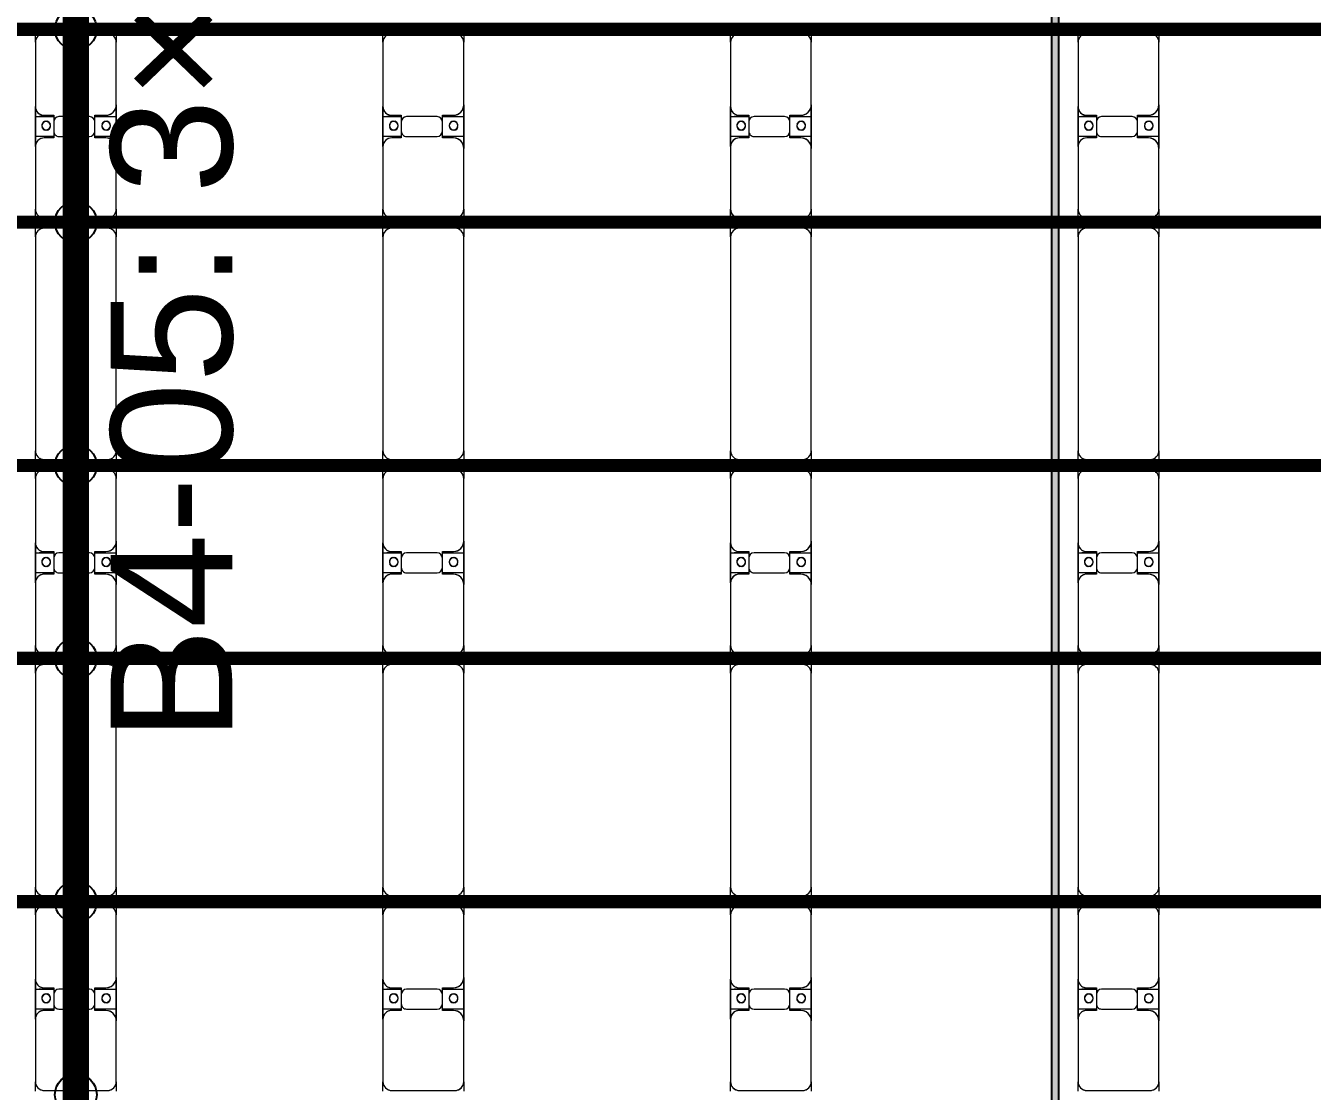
# Model space of a CAD drawing. Header units: millimetres. Extents: x -291190 to 146725, y 19759 to 185158.
# Drawn here: x -277468 to -270064, y 95863 to 101993 of the extents above; entities that cross this region are included whole.
import ezdxf

# ---------------------------------------------------------------- set-up
doc = ezdxf.new("R2010")
doc.units = ezdxf.units.MM
doc.layers.add('A-GENM', color=13, linetype='Continuous', lineweight=9)
doc.layers.add('S-BEAM', color=12, linetype='Continuous', lineweight=9)
doc.layers.add('GC-GHI CHU', color=2, linetype='Continuous')
doc.layers.add('GC-HOP 40x60 GIA CUONG', color=1, linetype='Continuous')
doc.styles.add('GC_VN', font='arial.ttf')

# ---------------------------------------------------------------- blocks, each defined once
blk = doc.blocks.new('Dầm C52 - Dầm C52-V25-KHUNG KẾT CẤU BÈ PIN 4')
at = {"layer": 'S-BEAM', "lineweight": 140}
blk.add_hatch(color=1, dxfattribs=at).paths.add_polyline_path([(-173700.3, 20), (-174539.9, 20), (-174539.9, -20), (174539.9, -20), (174539.9, 20), (-172791.8, 20)])
at = {"layer": 'S-BEAM', "color": 1, "lineweight": 140}
for p, q in [((-174539.9, 20), (174539.9, 20)), ((174539.9, -20), (-174539.9, -20))]:
    blk.add_line(p, q, dxfattribs=at)
blk = doc.blocks.new('Dầm C52 - Dầm C52-73882-KHUNG KẾT CẤU BÈ PIN 4')
at = {"layer": 'S-BEAM', "lineweight": 140}
blk.add_hatch(color=1, dxfattribs=at).paths.add_polyline_path([(-173700.3, 20), (-174539.9, 20), (-174539.9, -20), (174500.8, -20), (174500.8, 20), (-172791.8, 20)])
at = {"layer": 'S-BEAM', "color": 1, "lineweight": 140}
for p, q in [((-174539.9, 20), (174500.8, 20)), ((174500.8, -20), (-174539.9, -20))]:
    blk.add_line(p, q, dxfattribs=at)
blk = doc.blocks.new('Dai phao do pin - DẢI PHAO ĐỠ PIN-V47-KHUNG KẾT CẤU BÈ PIN 4')
at = {"layer": 'A-GENM', "color": 7}
for p, q in [((33344.9, 241.6), (33399.7, 241.6)), ((33344.9, 241.6), (33399.7, 241.6)), ((33759.7, 241.6), (33399.7, 241.6)), ((33759.7, 241.6), (33942.2, 241.6)), ((33942.2, 241.6), (33759.7, 241.6)), ((33827.8, 241.6), (34010.3, 241.6)), ((33827.8, 116.2), (33827.8, 241.6)), ((34010.3, 241.6), (33827.8, 241.6)), ((33942.2, 241.6), (33942.2, 116.2)), ((34360.3, 241.6), (34010.3, 241.6)), ((34360.3, 241.6), (34414.9, 241.6)), ((34360.3, 241.6), (34414.9, 241.6)), ((34454.9, 241.6), (34519.7, 241.6)), ((34454.9, 241.6), (34519.7, 241.6)), ((35750.3, 241.6), (34519.7, 241.6)), ((35750.3, 241.6), (35814.9, 241.6)), ((35750.3, 241.6), (35814.9, 241.6)), ((35854.9, 241.6), (35909.7, 241.6)), ((35854.9, 241.6), (35909.7, 241.6)), ((36269.7, 241.6), (35909.7, 241.6)), ((36269.7, 241.6), (36452.2, 241.6)), ((36452.2, 241.6), (36269.7, 241.6)), ((36337.8, 241.6), (36520.3, 241.6)), ((36337.8, 116.2), (36337.8, 241.6)), ((36520.3, 241.6), (36337.8, 241.6)), ((36452.2, 241.6), (36452.2, 116.2)), ((36870.3, 241.6), (36520.3, 241.6)), ((36870.3, 241.6), (36924.9, 241.6)), ((36870.3, 241.6), (36924.9, 241.6)), ((36964.9, 241.6), (37029.7, 241.6)), ((36964.9, 241.6), (37029.7, 241.6)), ((38260.3, 241.6), (37029.7, 241.6)), ((38260.3, 241.6), (38324.9, 241.6)), ((38260.3, 241.6), (38324.9, 241.6)), ((38364.9, 241.6), (38419.7, 241.6)), ((38364.9, 241.6), (38419.7, 241.6)), ((38779.7, 241.6), (38419.7, 241.6)), ((38779.7, 241.6), (38962.2, 241.6)), ((38962.2, 241.6), (38779.7, 241.6)), ((38847.8, 241.6), (39030.3, 241.6)), ((38847.8, 116.2), (38847.8, 241.6)), ((39030.3, 241.6), (38847.8, 241.6)), ((38962.2, 241.6), (38962.2, 116.2)), ((39380.3, 241.6), (39030.3, 241.6)), ((39380.3, 241.6), (39434.9, 241.6)), ((39380.3, 241.6), (39434.9, 241.6)), ((33349.7, 191.6), (33349.7, -173.4)), ((33819.7, 118.2), (33819.7, 181.6)), ((33950.3, 181.6), (33950.3, 118.2)), ((34410.3, -173.4), (34410.3, 191.6)), ((34469.7, 191.6), (34469.7, -173.4)), ((35800.3, -173.4), (35800.3, 191.6)), ((35859.7, 191.6), (35859.7, -173.4)), ((36329.7, 118.2), (36329.7, 181.6)), ((36460.3, 181.6), (36460.3, 118.2)), ((36920.3, -173.4), (36920.3, 191.6)), ((36979.7, 191.6), (36979.7, -173.4)), ((38310.3, -173.4), (38310.3, 191.6)), ((38369.7, 191.6), (38369.7, -173.4)), ((38839.7, 118.2), (38839.7, 181.6)), ((38970.3, 181.6), (38970.3, 118.2)), ((39430.3, -173.4), (39430.3, 191.6)), ((33912.2, 118.2), (33819.7, 118.2)), ((33827.8, 88.2), (33827.8, -88.2)), ((33950.3, 118.2), (33857.8, 118.2)), ((33942.2, -88.2), (33942.2, 88.2)), ((36422.2, 118.2), (36329.7, 118.2)), ((36337.8, 88.2), (36337.8, -88.2)), ((36460.3, 118.2), (36367.8, 118.2)), ((36452.2, -88.2), (36452.2, 88.2)), ((38932.2, 118.2), (38839.7, 118.2)), ((38847.8, 88.2), (38847.8, -88.2)), ((38970.3, 118.2), (38877.8, 118.2)), ((38962.2, -88.2), (38962.2, 88.2)), ((33819.7, -173.4), (33819.7, -118.2)), ((33819.7, -118.2), (33912.2, -118.2)), ((33827.8, -223.4), (33827.8, -116.2)), ((33857.8, -118.2), (33950.3, -118.2)), ((33942.2, -116.2), (33942.2, -223.4)), ((33950.3, -118.2), (33950.3, -173.4)), ((36329.7, -173.4), (36329.7, -118.2)), ((36329.7, -118.2), (36422.2, -118.2)), ((36337.8, -223.4), (36337.8, -116.2)), ((36367.8, -118.2), (36460.3, -118.2)), ((36452.2, -116.2), (36452.2, -223.4)), ((36460.3, -118.2), (36460.3, -173.4)), ((38839.7, -173.4), (38839.7, -118.2)), ((38839.7, -118.2), (38932.2, -118.2)), ((38847.8, -223.4), (38847.8, -116.2)), ((38877.8, -118.2), (38970.3, -118.2)), ((38962.2, -116.2), (38962.2, -223.4)), ((38970.3, -118.2), (38970.3, -173.4)), ((33827.8, -169.2), (33827.8, -202)), ((36337.8, -169.2), (36337.8, -202)), ((38847.8, -169.2), (38847.8, -202)), ((33399.7, -223.4), (33344.9, -223.4)), ((33399.7, -223.4), (33344.9, -223.4)), ((33399.7, -223.4), (33769.7, -223.4)), ((33942.2, -223.4), (33769.7, -223.4)), ((33769.7, -223.4), (33942.2, -223.4)), ((34000.3, -223.4), (33827.8, -223.4)), ((33827.8, -223.4), (34000.3, -223.4)), ((34000.3, -223.4), (34360.3, -223.4)), ((34414.9, -223.4), (34360.3, -223.4)), ((34414.9, -223.4), (34360.3, -223.4)), ((34519.7, -223.4), (34454.9, -223.4)), ((34519.7, -223.4), (34454.9, -223.4)), ((34519.7, -223.4), (35750.3, -223.4)), ((35814.9, -223.4), (35750.3, -223.4)), ((35814.9, -223.4), (35750.3, -223.4)), ((35909.7, -223.4), (35854.9, -223.4)), ((35909.7, -223.4), (35854.9, -223.4)), ((35909.7, -223.4), (36279.7, -223.4)), ((36452.2, -223.4), (36279.7, -223.4)), ((36279.7, -223.4), (36452.2, -223.4)), ((36510.3, -223.4), (36337.8, -223.4)), ((36337.8, -223.4), (36510.3, -223.4)), ((36510.3, -223.4), (36870.3, -223.4)), ((36924.9, -223.4), (36870.3, -223.4)), ((36924.9, -223.4), (36870.3, -223.4)), ((37029.7, -223.4), (36964.9, -223.4)), ((37029.7, -223.4), (36964.9, -223.4)), ((37029.7, -223.4), (38260.3, -223.4)), ((38324.9, -223.4), (38260.3, -223.4)), ((38324.9, -223.4), (38260.3, -223.4)), ((38419.7, -223.4), (38364.9, -223.4)), ((38419.7, -223.4), (38364.9, -223.4)), ((38419.7, -223.4), (38789.7, -223.4)), ((38962.2, -223.4), (38789.7, -223.4)), ((38789.7, -223.4), (38962.2, -223.4)), ((39020.3, -223.4), (38847.8, -223.4)), ((38847.8, -223.4), (39020.3, -223.4)), ((39020.3, -223.4), (39380.3, -223.4)), ((39434.9, -223.4), (39380.3, -223.4)), ((39434.9, -223.4), (39380.3, -223.4))]:
    blk.add_line(p, q, dxfattribs=at)
for centre, radius, start, end in [((33399.7, 191.6), 50, 90, 180), ((33399.7, 191.6), 50, 105, 180), ((33759.7, 181.6), 60, 360, 90), ((33759.7, 181.6), 60, 45, 60), ((33759.7, 181.6), 60, 360, 60), ((33759.7, 181.6), 60, 45, 60), ((34010.3, 181.6), 60, 90, 180), ((34010.3, 181.6), 60, 120, 180), ((34360.3, 191.6), 50, 360, 90), ((34360.3, 191.6), 50, 360, 75), ((34519.7, 191.6), 50, 90, 180), ((34519.7, 191.6), 50, 105, 120), ((35750.3, 191.6), 50, 360, 90), ((35750.3, 191.6), 50, 60, 90), ((35909.7, 191.6), 50, 90, 180), ((35909.7, 191.6), 50, 105, 180), ((36269.7, 181.6), 60, 360, 90), ((36269.7, 181.6), 60, 45, 60), ((36269.7, 181.6), 60, 360, 60), ((36269.7, 181.6), 60, 45, 60), ((36520.3, 181.6), 60, 90, 180), ((36520.3, 181.6), 60, 120, 180), ((36870.3, 191.6), 50, 360, 90), ((36870.3, 191.6), 50, 360, 75), ((37029.7, 191.6), 50, 90, 180), ((37029.7, 191.6), 50, 105, 120), ((38260.3, 191.6), 50, 360, 90), ((38260.3, 191.6), 50, 60, 90), ((38419.7, 191.6), 50, 90, 180), ((38419.7, 191.6), 50, 105, 180), ((38779.7, 181.6), 60, 360, 90), ((38779.7, 181.6), 60, 45, 60), ((38779.7, 181.6), 60, 360, 60), ((38779.7, 181.6), 60, 45, 60), ((39030.3, 181.6), 60, 90, 180), ((39030.3, 181.6), 60, 120, 180), ((39380.3, 191.6), 50, 360, 90), ((39380.3, 191.6), 50, 360, 75), ((33878.6, 183.2), 25, 0, 180), ((33878.6, 183.2), 25, 180, 0), ((33878.6, 183.2), 25, 360, 165), ((33881.4, 183.2), 25, 0, 180), ((33881.4, 183.2), 25, 90, 180), ((33881.4, 183.2), 25, 180, 0), ((33881.4, 183.2), 25, 180, 270), ((33878.6, 183.2), 25, 210, 255), ((33878.6, 183.2), 25, 270, 360), ((33881.4, 183.2), 25, 15, 75), ((33881.4, 183.2), 25, 285, 330), ((34519.7, 191.6), 50, 150, 180), ((35750.3, 191.6), 50, 15, 30), ((36388.6, 183.2), 25, 0, 180), ((36388.6, 183.2), 25, 180, 0), ((36388.6, 183.2), 25, 360, 165), ((36391.4, 183.2), 25, 0, 180), ((36391.4, 183.2), 25, 90, 180), ((36391.4, 183.2), 25, 180, 0), ((36391.4, 183.2), 25, 180, 270), ((36388.6, 183.2), 25, 210, 255), ((36388.6, 183.2), 25, 270, 360), ((36391.4, 183.2), 25, 15, 75), ((36391.4, 183.2), 25, 285, 330), ((37029.7, 191.6), 50, 150, 180), ((38260.3, 191.6), 50, 15, 30), ((38898.6, 183.2), 25, 0, 180), ((38898.6, 183.2), 25, 180, 0), ((38898.6, 183.2), 25, 360, 165), ((38901.4, 183.2), 25, 0, 180), ((38901.4, 183.2), 25, 90, 180), ((38901.4, 183.2), 25, 180, 0), ((38901.4, 183.2), 25, 180, 270), ((38898.6, 183.2), 25, 210, 255), ((38898.6, 183.2), 25, 270, 360), ((38901.4, 183.2), 25, 15, 75), ((38901.4, 183.2), 25, 285, 330), ((33857.8, 88.2), 30, 90, 180), ((33912.2, 88.2), 30, 360, 90), ((36367.8, 88.2), 30, 90, 180), ((36422.2, 88.2), 30, 360, 90), ((38877.8, 88.2), 30, 90, 180), ((38932.2, 88.2), 30, 360, 90), ((33857.8, -88.2), 30, 180, 270), ((33878.6, -161.8), 25, 0, 180), ((33878.6, -161.8), 25, 105, 165), ((33881.4, -161.8), 25, 0, 180), ((33881.4, -161.8), 25, 105, 180), ((33878.6, -161.8), 25, 360, 75), ((33881.4, -161.8), 25, 15, 75), ((33912.2, -88.2), 30, 270, 360), ((36367.8, -88.2), 30, 180, 270), ((36388.6, -161.8), 25, 0, 180), ((36388.6, -161.8), 25, 105, 165), ((36391.4, -161.8), 25, 0, 180), ((36391.4, -161.8), 25, 105, 180), ((36388.6, -161.8), 25, 360, 75), ((36391.4, -161.8), 25, 15, 75), ((36422.2, -88.2), 30, 270, 360), ((38877.8, -88.2), 30, 180, 270), ((38898.6, -161.8), 25, 0, 180), ((38898.6, -161.8), 25, 105, 165), ((38901.4, -161.8), 25, 0, 180), ((38901.4, -161.8), 25, 105, 180), ((38898.6, -161.8), 25, 360, 75), ((38901.4, -161.8), 25, 15, 75), ((38932.2, -88.2), 30, 270, 360), ((33399.7, -173.4), 50, 180, 270), ((33399.7, -173.4), 50, 180, 255), ((33769.7, -173.4), 50, 270, 360), ((33769.7, -173.4), 50, 285, 360), ((33769.7, -173.4), 50, 315, 0), ((33769.7, -173.4), 50, 315, 0), ((33878.6, -161.8), 25, 180, 0), ((33878.6, -161.8), 25, 195, 360), ((33881.4, -161.8), 25, 180, 0), ((33881.4, -161.8), 25, 180, 270), ((33881.4, -161.8), 25, 285, 345), ((34000.3, -173.4), 50, 180, 270), ((34000.3, -173.4), 50, 180, 255), ((34000.3, -173.4), 50, 210, 225), ((34000.3, -173.4), 50, 210, 225), ((34360.3, -173.4), 50, 270, 360), ((34360.3, -173.4), 50, 285, 360), ((34519.7, -173.4), 50, 180, 270), ((34519.7, -173.4), 50, 180, 210), ((34519.7, -173.4), 50, 240, 270), ((35750.3, -173.4), 50, 270, 360), ((35750.3, -173.4), 50, 285, 300), ((35750.3, -173.4), 50, 330, 360), ((35909.7, -173.4), 50, 180, 270), ((35909.7, -173.4), 50, 180, 255), ((36279.7, -173.4), 50, 270, 360), ((36279.7, -173.4), 50, 285, 360), ((36279.7, -173.4), 50, 315, 0), ((36279.7, -173.4), 50, 315, 0), ((36388.6, -161.8), 25, 180, 0), ((36388.6, -161.8), 25, 195, 360), ((36391.4, -161.8), 25, 180, 0), ((36391.4, -161.8), 25, 180, 270), ((36391.4, -161.8), 25, 285, 345), ((36510.3, -173.4), 50, 180, 270), ((36510.3, -173.4), 50, 180, 255), ((36510.3, -173.4), 50, 210, 225), ((36510.3, -173.4), 50, 210, 225), ((36870.3, -173.4), 50, 270, 360), ((36870.3, -173.4), 50, 285, 360), ((37029.7, -173.4), 50, 180, 270), ((37029.7, -173.4), 50, 180, 210), ((37029.7, -173.4), 50, 240, 270), ((38260.3, -173.4), 50, 270, 360), ((38260.3, -173.4), 50, 285, 300), ((38260.3, -173.4), 50, 330, 360), ((38419.7, -173.4), 50, 180, 270), ((38419.7, -173.4), 50, 180, 255), ((38789.7, -173.4), 50, 270, 360), ((38789.7, -173.4), 50, 285, 360), ((38789.7, -173.4), 50, 315, 0), ((38789.7, -173.4), 50, 315, 0), ((38898.6, -161.8), 25, 180, 0), ((38898.6, -161.8), 25, 195, 360), ((38901.4, -161.8), 25, 180, 0), ((38901.4, -161.8), 25, 180, 270), ((38901.4, -161.8), 25, 285, 345), ((39020.3, -173.4), 50, 180, 270), ((39020.3, -173.4), 50, 180, 255), ((39020.3, -173.4), 50, 210, 225), ((39020.3, -173.4), 50, 210, 225), ((39380.3, -173.4), 50, 270, 360), ((39380.3, -173.4), 50, 285, 360)]:
    blk.add_arc(centre, radius, start, end, dxfattribs=at)
blk = doc.blocks.new('Dai phao do pin - DẢI PHAO ĐỠ PIN-V52-KHUNG KẾT CẤU BÈ PIN 4')
at = {"layer": 'A-GENM', "color": 7}
for p, q in [((33344.9, 241.6), (33399.7, 241.6)), ((33344.9, 241.6), (33399.7, 241.6)), ((33759.7, 241.6), (33399.7, 241.6)), ((33759.7, 241.6), (33942.2, 241.6)), ((33942.2, 241.6), (33759.7, 241.6)), ((33827.8, 241.6), (34010.3, 241.6)), ((33827.8, 116.2), (33827.8, 241.6)), ((34010.3, 241.6), (33827.8, 241.6)), ((33942.2, 241.6), (33942.2, 116.2)), ((34360.3, 241.6), (34010.3, 241.6)), ((34360.3, 241.6), (34414.9, 241.6)), ((34360.3, 241.6), (34414.9, 241.6)), ((34454.9, 241.6), (34519.7, 241.6)), ((34454.9, 241.6), (34519.7, 241.6)), ((35750.3, 241.6), (34519.7, 241.6)), ((35750.3, 241.6), (35814.9, 241.6)), ((35750.3, 241.6), (35814.9, 241.6)), ((35854.9, 241.6), (35909.7, 241.6)), ((35854.9, 241.6), (35909.7, 241.6)), ((36269.7, 241.6), (35909.7, 241.6)), ((36269.7, 241.6), (36452.2, 241.6)), ((36452.2, 241.6), (36269.7, 241.6)), ((36337.8, 241.6), (36520.3, 241.6)), ((36337.8, 116.2), (36337.8, 241.6)), ((36520.3, 241.6), (36337.8, 241.6)), ((36452.2, 241.6), (36452.2, 116.2)), ((36870.3, 241.6), (36520.3, 241.6)), ((36870.3, 241.6), (36924.9, 241.6)), ((36870.3, 241.6), (36924.9, 241.6)), ((36964.9, 241.6), (37029.7, 241.6)), ((36964.9, 241.6), (37029.7, 241.6)), ((38260.3, 241.6), (37029.7, 241.6)), ((38260.3, 241.6), (38324.9, 241.6)), ((38260.3, 241.6), (38324.9, 241.6)), ((38364.9, 241.6), (38419.7, 241.6)), ((38364.9, 241.6), (38419.7, 241.6)), ((38779.7, 241.6), (38419.7, 241.6)), ((38779.7, 241.6), (38962.2, 241.6)), ((38962.2, 241.6), (38779.7, 241.6)), ((38847.8, 241.6), (39030.3, 241.6)), ((38847.8, 116.2), (38847.8, 241.6)), ((39030.3, 241.6), (38847.8, 241.6)), ((38962.2, 241.6), (38962.2, 116.2)), ((39380.3, 241.6), (39030.3, 241.6)), ((39380.3, 241.6), (39434.9, 241.6)), ((39380.3, 241.6), (39434.9, 241.6)), ((33349.7, 191.6), (33349.7, -173.4)), ((33819.7, 118.2), (33819.7, 181.6)), ((33950.3, 181.6), (33950.3, 118.2)), ((34410.3, -173.4), (34410.3, 191.6)), ((34469.7, 191.6), (34469.7, -173.4)), ((35800.3, -173.4), (35800.3, 191.6)), ((35859.7, 191.6), (35859.7, -173.4)), ((36329.7, 118.2), (36329.7, 181.6)), ((36460.3, 181.6), (36460.3, 118.2)), ((36920.3, -173.4), (36920.3, 191.6)), ((36979.7, 191.6), (36979.7, -173.4)), ((38310.3, -173.4), (38310.3, 191.6)), ((38369.7, 191.6), (38369.7, -173.4)), ((38839.7, 118.2), (38839.7, 181.6)), ((38970.3, 181.6), (38970.3, 118.2)), ((39430.3, -173.4), (39430.3, 191.6)), ((33912.2, 118.2), (33819.7, 118.2)), ((33827.8, 88.2), (33827.8, -88.2)), ((33950.3, 118.2), (33857.8, 118.2)), ((33942.2, -88.2), (33942.2, 88.2)), ((36422.2, 118.2), (36329.7, 118.2)), ((36337.8, 88.2), (36337.8, -88.2)), ((36460.3, 118.2), (36367.8, 118.2)), ((36452.2, -88.2), (36452.2, 88.2)), ((38932.2, 118.2), (38839.7, 118.2)), ((38847.8, 88.2), (38847.8, -88.2)), ((38970.3, 118.2), (38877.8, 118.2)), ((38962.2, -88.2), (38962.2, 88.2)), ((33819.7, -173.4), (33819.7, -118.2)), ((33819.7, -118.2), (33912.2, -118.2)), ((33827.8, -223.4), (33827.8, -116.2)), ((33857.8, -118.2), (33950.3, -118.2)), ((33942.2, -116.2), (33942.2, -223.4)), ((33950.3, -118.2), (33950.3, -173.4)), ((36329.7, -173.4), (36329.7, -118.2)), ((36329.7, -118.2), (36422.2, -118.2)), ((36337.8, -223.4), (36337.8, -116.2)), ((36367.8, -118.2), (36460.3, -118.2)), ((36452.2, -116.2), (36452.2, -223.4)), ((36460.3, -118.2), (36460.3, -173.4)), ((38839.7, -173.4), (38839.7, -118.2)), ((38839.7, -118.2), (38932.2, -118.2)), ((38847.8, -223.4), (38847.8, -116.2)), ((38877.8, -118.2), (38970.3, -118.2)), ((38962.2, -116.2), (38962.2, -223.4)), ((38970.3, -118.2), (38970.3, -173.4)), ((33827.8, -169.2), (33827.8, -202)), ((36337.8, -169.2), (36337.8, -202)), ((38847.8, -169.2), (38847.8, -202)), ((33399.7, -223.4), (33344.9, -223.4)), ((33399.7, -223.4), (33344.9, -223.4)), ((33399.7, -223.4), (33769.7, -223.4)), ((33942.2, -223.4), (33769.7, -223.4)), ((33769.7, -223.4), (33942.2, -223.4)), ((34000.3, -223.4), (33827.8, -223.4)), ((33827.8, -223.4), (34000.3, -223.4)), ((34000.3, -223.4), (34360.3, -223.4)), ((34414.9, -223.4), (34360.3, -223.4)), ((34414.9, -223.4), (34360.3, -223.4)), ((34519.7, -223.4), (34454.9, -223.4)), ((34519.7, -223.4), (34454.9, -223.4)), ((34519.7, -223.4), (35750.3, -223.4)), ((35814.9, -223.4), (35750.3, -223.4)), ((35814.9, -223.4), (35750.3, -223.4)), ((35909.7, -223.4), (35854.9, -223.4)), ((35909.7, -223.4), (35854.9, -223.4)), ((35909.7, -223.4), (36279.7, -223.4)), ((36452.2, -223.4), (36279.7, -223.4)), ((36279.7, -223.4), (36452.2, -223.4)), ((36510.3, -223.4), (36337.8, -223.4)), ((36337.8, -223.4), (36510.3, -223.4)), ((36510.3, -223.4), (36870.3, -223.4)), ((36924.9, -223.4), (36870.3, -223.4)), ((36924.9, -223.4), (36870.3, -223.4)), ((37029.7, -223.4), (36964.9, -223.4)), ((37029.7, -223.4), (36964.9, -223.4)), ((37029.7, -223.4), (38260.3, -223.4)), ((38324.9, -223.4), (38260.3, -223.4)), ((38324.9, -223.4), (38260.3, -223.4)), ((38419.7, -223.4), (38364.9, -223.4)), ((38419.7, -223.4), (38364.9, -223.4)), ((38419.7, -223.4), (38789.7, -223.4)), ((38962.2, -223.4), (38789.7, -223.4)), ((38789.7, -223.4), (38962.2, -223.4)), ((39020.3, -223.4), (38847.8, -223.4)), ((38847.8, -223.4), (39020.3, -223.4)), ((39020.3, -223.4), (39380.3, -223.4)), ((39434.9, -223.4), (39380.3, -223.4)), ((39434.9, -223.4), (39380.3, -223.4))]:
    blk.add_line(p, q, dxfattribs=at)
for centre, radius, start, end in [((33399.7, 191.6), 50, 90, 180), ((33399.7, 191.6), 50, 105, 180), ((33759.7, 181.6), 60, 360, 90), ((33759.7, 181.6), 60, 45, 60), ((33759.7, 181.6), 60, 360, 60), ((33759.7, 181.6), 60, 45, 60), ((34010.3, 181.6), 60, 90, 180), ((34010.3, 181.6), 60, 120, 180), ((34360.3, 191.6), 50, 360, 90), ((34360.3, 191.6), 50, 360, 75), ((34519.7, 191.6), 50, 90, 180), ((34519.7, 191.6), 50, 105, 120), ((35750.3, 191.6), 50, 360, 90), ((35750.3, 191.6), 50, 60, 90), ((35909.7, 191.6), 50, 90, 180), ((35909.7, 191.6), 50, 105, 180), ((36269.7, 181.6), 60, 360, 90), ((36269.7, 181.6), 60, 45, 60), ((36269.7, 181.6), 60, 360, 60), ((36269.7, 181.6), 60, 45, 60), ((36520.3, 181.6), 60, 90, 180), ((36520.3, 181.6), 60, 120, 180), ((36870.3, 191.6), 50, 360, 90), ((36870.3, 191.6), 50, 360, 75), ((37029.7, 191.6), 50, 90, 180), ((37029.7, 191.6), 50, 105, 120), ((38260.3, 191.6), 50, 360, 90), ((38260.3, 191.6), 50, 60, 90), ((38419.7, 191.6), 50, 90, 180), ((38419.7, 191.6), 50, 105, 180), ((38779.7, 181.6), 60, 360, 90), ((38779.7, 181.6), 60, 45, 60), ((38779.7, 181.6), 60, 360, 60), ((38779.7, 181.6), 60, 45, 60), ((39030.3, 181.6), 60, 90, 180), ((39030.3, 181.6), 60, 120, 180), ((39380.3, 191.6), 50, 360, 90), ((39380.3, 191.6), 50, 360, 75), ((33878.6, 183.2), 25, 0, 180), ((33878.6, 183.2), 25, 180, 0), ((33878.6, 183.2), 25, 360, 165), ((33881.4, 183.2), 25, 0, 180), ((33881.4, 183.2), 25, 90, 180), ((33881.4, 183.2), 25, 180, 0), ((33881.4, 183.2), 25, 180, 270), ((33878.6, 183.2), 25, 210, 255), ((33878.6, 183.2), 25, 270, 360), ((33881.4, 183.2), 25, 15, 75), ((33881.4, 183.2), 25, 285, 330), ((34519.7, 191.6), 50, 150, 180), ((35750.3, 191.6), 50, 15, 30), ((36388.6, 183.2), 25, 0, 180), ((36388.6, 183.2), 25, 180, 0), ((36388.6, 183.2), 25, 360, 165), ((36391.4, 183.2), 25, 0, 180), ((36391.4, 183.2), 25, 90, 180), ((36391.4, 183.2), 25, 180, 0), ((36391.4, 183.2), 25, 180, 270), ((36388.6, 183.2), 25, 210, 255), ((36388.6, 183.2), 25, 270, 360), ((36391.4, 183.2), 25, 15, 75), ((36391.4, 183.2), 25, 285, 330), ((37029.7, 191.6), 50, 150, 180), ((38260.3, 191.6), 50, 15, 30), ((38898.6, 183.2), 25, 0, 180), ((38898.6, 183.2), 25, 180, 0), ((38898.6, 183.2), 25, 360, 165), ((38901.4, 183.2), 25, 0, 180), ((38901.4, 183.2), 25, 90, 180), ((38901.4, 183.2), 25, 180, 0), ((38901.4, 183.2), 25, 180, 270), ((38898.6, 183.2), 25, 210, 255), ((38898.6, 183.2), 25, 270, 360), ((38901.4, 183.2), 25, 15, 75), ((38901.4, 183.2), 25, 285, 330), ((33857.8, 88.2), 30, 90, 180), ((33912.2, 88.2), 30, 360, 90), ((36367.8, 88.2), 30, 90, 180), ((36422.2, 88.2), 30, 360, 90), ((38877.8, 88.2), 30, 90, 180), ((38932.2, 88.2), 30, 360, 90), ((33857.8, -88.2), 30, 180, 270), ((33878.6, -161.8), 25, 0, 180), ((33878.6, -161.8), 25, 105, 165), ((33881.4, -161.8), 25, 0, 180), ((33881.4, -161.8), 25, 105, 180), ((33878.6, -161.8), 25, 360, 75), ((33881.4, -161.8), 25, 15, 75), ((33912.2, -88.2), 30, 270, 360), ((36367.8, -88.2), 30, 180, 270), ((36388.6, -161.8), 25, 0, 180), ((36388.6, -161.8), 25, 105, 165), ((36391.4, -161.8), 25, 0, 180), ((36391.4, -161.8), 25, 105, 180), ((36388.6, -161.8), 25, 360, 75), ((36391.4, -161.8), 25, 15, 75), ((36422.2, -88.2), 30, 270, 360), ((38877.8, -88.2), 30, 180, 270), ((38898.6, -161.8), 25, 0, 180), ((38898.6, -161.8), 25, 105, 165), ((38901.4, -161.8), 25, 0, 180), ((38901.4, -161.8), 25, 105, 180), ((38898.6, -161.8), 25, 360, 75), ((38901.4, -161.8), 25, 15, 75), ((38932.2, -88.2), 30, 270, 360), ((33399.7, -173.4), 50, 180, 270), ((33399.7, -173.4), 50, 180, 255), ((33769.7, -173.4), 50, 270, 360), ((33769.7, -173.4), 50, 285, 360), ((33769.7, -173.4), 50, 315, 0), ((33769.7, -173.4), 50, 315, 0), ((33878.6, -161.8), 25, 180, 0), ((33878.6, -161.8), 25, 195, 360), ((33881.4, -161.8), 25, 180, 0), ((33881.4, -161.8), 25, 180, 270), ((33881.4, -161.8), 25, 285, 345), ((34000.3, -173.4), 50, 180, 270), ((34000.3, -173.4), 50, 180, 255), ((34000.3, -173.4), 50, 210, 225), ((34000.3, -173.4), 50, 210, 225), ((34360.3, -173.4), 50, 270, 360), ((34360.3, -173.4), 50, 285, 360), ((34519.7, -173.4), 50, 180, 270), ((34519.7, -173.4), 50, 180, 195), ((34519.7, -173.4), 50, 240, 270), ((35750.3, -173.4), 50, 270, 360), ((35750.3, -173.4), 50, 285, 300), ((35750.3, -173.4), 50, 345, 360), ((35909.7, -173.4), 50, 180, 270), ((35909.7, -173.4), 50, 180, 255), ((36279.7, -173.4), 50, 270, 360), ((36279.7, -173.4), 50, 285, 360), ((36279.7, -173.4), 50, 315, 0), ((36279.7, -173.4), 50, 315, 0), ((36388.6, -161.8), 25, 180, 0), ((36388.6, -161.8), 25, 195, 360), ((36391.4, -161.8), 25, 180, 0), ((36391.4, -161.8), 25, 180, 270), ((36391.4, -161.8), 25, 285, 345), ((36510.3, -173.4), 50, 180, 270), ((36510.3, -173.4), 50, 180, 255), ((36510.3, -173.4), 50, 210, 225), ((36510.3, -173.4), 50, 210, 225), ((36870.3, -173.4), 50, 270, 360), ((36870.3, -173.4), 50, 285, 360), ((37029.7, -173.4), 50, 180, 270), ((37029.7, -173.4), 50, 180, 195), ((37029.7, -173.4), 50, 240, 270), ((38260.3, -173.4), 50, 270, 360), ((38260.3, -173.4), 50, 285, 300), ((38260.3, -173.4), 50, 345, 360), ((38419.7, -173.4), 50, 180, 270), ((38419.7, -173.4), 50, 180, 255), ((38789.7, -173.4), 50, 270, 360), ((38789.7, -173.4), 50, 285, 360), ((38789.7, -173.4), 50, 315, 0), ((38789.7, -173.4), 50, 315, 0), ((38898.6, -161.8), 25, 180, 0), ((38898.6, -161.8), 25, 195, 360), ((38901.4, -161.8), 25, 180, 0), ((38901.4, -161.8), 25, 180, 270), ((38901.4, -161.8), 25, 285, 345), ((39020.3, -173.4), 50, 180, 270), ((39020.3, -173.4), 50, 180, 255), ((39020.3, -173.4), 50, 210, 225), ((39020.3, -173.4), 50, 210, 225), ((39380.3, -173.4), 50, 270, 360), ((39380.3, -173.4), 50, 285, 360)]:
    blk.add_arc(centre, radius, start, end, dxfattribs=at)
blk = doc.blocks.new('Dai phao do pin - DẢI PHAO ĐỠ PIN-V53-KHUNG KẾT CẤU BÈ PIN 4')
at = {"layer": 'A-GENM', "color": 7}
for p, q in [((33344.9, 241.6), (33399.7, 241.6)), ((33344.9, 241.6), (33399.7, 241.6)), ((33759.7, 241.6), (33399.7, 241.6)), ((33759.7, 241.6), (33942.2, 241.6)), ((33942.2, 241.6), (33759.7, 241.6)), ((33827.8, 241.6), (34010.3, 241.6)), ((33827.8, 116.2), (33827.8, 241.6)), ((34010.3, 241.6), (33827.8, 241.6)), ((33942.2, 241.6), (33942.2, 116.2)), ((34360.3, 241.6), (34010.3, 241.6)), ((34360.3, 241.6), (34414.9, 241.6)), ((34360.3, 241.6), (34414.9, 241.6)), ((34454.9, 241.6), (34519.7, 241.6)), ((34454.9, 241.6), (34519.7, 241.6)), ((35750.3, 241.6), (34519.7, 241.6)), ((35750.3, 241.6), (35814.9, 241.6)), ((35750.3, 241.6), (35814.9, 241.6)), ((35854.9, 241.6), (35909.7, 241.6)), ((35854.9, 241.6), (35909.7, 241.6)), ((36269.7, 241.6), (35909.7, 241.6)), ((36269.7, 241.6), (36452.2, 241.6)), ((36452.2, 241.6), (36269.7, 241.6)), ((36337.8, 241.6), (36520.3, 241.6)), ((36337.8, 116.2), (36337.8, 241.6)), ((36520.3, 241.6), (36337.8, 241.6)), ((36452.2, 241.6), (36452.2, 116.2)), ((36870.3, 241.6), (36520.3, 241.6)), ((36870.3, 241.6), (36924.9, 241.6)), ((36870.3, 241.6), (36924.9, 241.6)), ((36964.9, 241.6), (37029.7, 241.6)), ((36964.9, 241.6), (37029.7, 241.6)), ((38260.3, 241.6), (37029.7, 241.6)), ((38260.3, 241.6), (38324.9, 241.6)), ((38260.3, 241.6), (38324.9, 241.6)), ((38364.9, 241.6), (38419.7, 241.6)), ((38364.9, 241.6), (38419.7, 241.6)), ((38779.7, 241.6), (38419.7, 241.6)), ((38779.7, 241.6), (38962.2, 241.6)), ((38962.2, 241.6), (38779.7, 241.6)), ((38847.8, 241.6), (39030.3, 241.6)), ((38847.8, 116.2), (38847.8, 241.6)), ((39030.3, 241.6), (38847.8, 241.6)), ((38962.2, 241.6), (38962.2, 116.2)), ((39380.3, 241.6), (39030.3, 241.6)), ((39380.3, 241.6), (39434.9, 241.6)), ((39380.3, 241.6), (39434.9, 241.6)), ((33349.7, 191.6), (33349.7, -173.4)), ((33819.7, 118.2), (33819.7, 181.6)), ((33950.3, 181.6), (33950.3, 118.2)), ((34410.3, -173.4), (34410.3, 191.6)), ((34469.7, 191.6), (34469.7, -173.4)), ((35800.3, -173.4), (35800.3, 191.6)), ((35859.7, 191.6), (35859.7, -173.4)), ((36329.7, 118.2), (36329.7, 181.6)), ((36460.3, 181.6), (36460.3, 118.2)), ((36920.3, -173.4), (36920.3, 191.6)), ((36979.7, 191.6), (36979.7, -173.4)), ((38310.3, -173.4), (38310.3, 191.6)), ((38369.7, 191.6), (38369.7, -173.4)), ((38839.7, 118.2), (38839.7, 181.6)), ((38970.3, 181.6), (38970.3, 118.2)), ((39430.3, -173.4), (39430.3, 191.6)), ((33912.2, 118.2), (33819.7, 118.2)), ((33827.8, 88.2), (33827.8, -88.2)), ((33950.3, 118.2), (33857.8, 118.2)), ((33942.2, -88.2), (33942.2, 88.2)), ((36422.2, 118.2), (36329.7, 118.2)), ((36337.8, 88.2), (36337.8, -88.2)), ((36460.3, 118.2), (36367.8, 118.2)), ((36452.2, -88.2), (36452.2, 88.2)), ((38932.2, 118.2), (38839.7, 118.2)), ((38847.8, 88.2), (38847.8, -88.2)), ((38970.3, 118.2), (38877.8, 118.2)), ((38962.2, -88.2), (38962.2, 88.2)), ((33819.7, -173.4), (33819.7, -118.2)), ((33819.7, -118.2), (33912.2, -118.2)), ((33827.8, -223.4), (33827.8, -116.2)), ((33857.8, -118.2), (33950.3, -118.2)), ((33942.2, -116.2), (33942.2, -223.4)), ((33950.3, -118.2), (33950.3, -173.4)), ((36329.7, -173.4), (36329.7, -118.2)), ((36329.7, -118.2), (36422.2, -118.2)), ((36337.8, -223.4), (36337.8, -116.2)), ((36367.8, -118.2), (36460.3, -118.2)), ((36452.2, -116.2), (36452.2, -223.4)), ((36460.3, -118.2), (36460.3, -173.4)), ((38839.7, -173.4), (38839.7, -118.2)), ((38839.7, -118.2), (38932.2, -118.2)), ((38847.8, -223.4), (38847.8, -116.2)), ((38877.8, -118.2), (38970.3, -118.2)), ((38962.2, -116.2), (38962.2, -223.4)), ((38970.3, -118.2), (38970.3, -173.4)), ((33827.8, -169.2), (33827.8, -202)), ((36337.8, -169.2), (36337.8, -202)), ((38847.8, -169.2), (38847.8, -202)), ((33399.7, -223.4), (33344.9, -223.4)), ((33399.7, -223.4), (33344.9, -223.4)), ((33399.7, -223.4), (33769.7, -223.4)), ((33942.2, -223.4), (33769.7, -223.4)), ((33769.7, -223.4), (33942.2, -223.4)), ((34000.3, -223.4), (33827.8, -223.4)), ((33827.8, -223.4), (34000.3, -223.4)), ((34000.3, -223.4), (34360.3, -223.4)), ((34414.9, -223.4), (34360.3, -223.4)), ((34414.9, -223.4), (34360.3, -223.4)), ((34519.7, -223.4), (34454.9, -223.4)), ((34519.7, -223.4), (34454.9, -223.4)), ((34519.7, -223.4), (35750.3, -223.4)), ((35814.9, -223.4), (35750.3, -223.4)), ((35814.9, -223.4), (35750.3, -223.4)), ((35909.7, -223.4), (35854.9, -223.4)), ((35909.7, -223.4), (35854.9, -223.4)), ((35909.7, -223.4), (36279.7, -223.4)), ((36452.2, -223.4), (36279.7, -223.4)), ((36279.7, -223.4), (36452.2, -223.4)), ((36510.3, -223.4), (36337.8, -223.4)), ((36337.8, -223.4), (36510.3, -223.4)), ((36510.3, -223.4), (36870.3, -223.4)), ((36924.9, -223.4), (36870.3, -223.4)), ((36924.9, -223.4), (36870.3, -223.4)), ((37029.7, -223.4), (36964.9, -223.4)), ((37029.7, -223.4), (36964.9, -223.4)), ((37029.7, -223.4), (38260.3, -223.4)), ((38324.9, -223.4), (38260.3, -223.4)), ((38324.9, -223.4), (38260.3, -223.4)), ((38419.7, -223.4), (38364.9, -223.4)), ((38419.7, -223.4), (38364.9, -223.4)), ((38419.7, -223.4), (38789.7, -223.4)), ((38962.2, -223.4), (38789.7, -223.4)), ((38789.7, -223.4), (38962.2, -223.4)), ((39020.3, -223.4), (38847.8, -223.4)), ((38847.8, -223.4), (39020.3, -223.4)), ((39020.3, -223.4), (39380.3, -223.4)), ((39434.9, -223.4), (39380.3, -223.4)), ((39434.9, -223.4), (39380.3, -223.4))]:
    blk.add_line(p, q, dxfattribs=at)
for centre, radius, start, end in [((33399.7, 191.6), 50, 90, 180), ((33399.7, 191.6), 50, 105, 180), ((33759.7, 181.6), 60, 360, 90), ((33759.7, 181.6), 60, 45, 60), ((33759.7, 181.6), 60, 360, 60), ((33759.7, 181.6), 60, 45, 60), ((34010.3, 181.6), 60, 90, 180), ((34010.3, 181.6), 60, 120, 180), ((34360.3, 191.6), 50, 360, 90), ((34360.3, 191.6), 50, 360, 75), ((34519.7, 191.6), 50, 90, 180), ((34519.7, 191.6), 50, 105, 120), ((35750.3, 191.6), 50, 360, 90), ((35750.3, 191.6), 50, 60, 90), ((35909.7, 191.6), 50, 90, 180), ((35909.7, 191.6), 50, 105, 180), ((36269.7, 181.6), 60, 360, 90), ((36269.7, 181.6), 60, 45, 60), ((36269.7, 181.6), 60, 360, 60), ((36269.7, 181.6), 60, 45, 60), ((36520.3, 181.6), 60, 90, 180), ((36520.3, 181.6), 60, 120, 180), ((36870.3, 191.6), 50, 360, 90), ((36870.3, 191.6), 50, 360, 75), ((37029.7, 191.6), 50, 90, 180), ((37029.7, 191.6), 50, 105, 120), ((38260.3, 191.6), 50, 360, 90), ((38260.3, 191.6), 50, 60, 90), ((38419.7, 191.6), 50, 90, 180), ((38419.7, 191.6), 50, 105, 180), ((38779.7, 181.6), 60, 360, 90), ((38779.7, 181.6), 60, 45, 60), ((38779.7, 181.6), 60, 360, 60), ((38779.7, 181.6), 60, 45, 60), ((39030.3, 181.6), 60, 90, 180), ((39030.3, 181.6), 60, 120, 180), ((39380.3, 191.6), 50, 360, 90), ((39380.3, 191.6), 50, 360, 75), ((33878.6, 183.2), 25, 0, 180), ((33878.6, 183.2), 25, 180, 0), ((33878.6, 183.2), 25, 360, 165), ((33881.4, 183.2), 25, 0, 180), ((33881.4, 183.2), 25, 90, 180), ((33881.4, 183.2), 25, 180, 0), ((33881.4, 183.2), 25, 180, 270), ((33878.6, 183.2), 25, 210, 255), ((33878.6, 183.2), 25, 270, 360), ((33881.4, 183.2), 25, 15, 75), ((33881.4, 183.2), 25, 285, 330), ((34519.7, 191.6), 50, 150, 180), ((35750.3, 191.6), 50, 15, 30), ((36388.6, 183.2), 25, 0, 180), ((36388.6, 183.2), 25, 180, 0), ((36388.6, 183.2), 25, 360, 165), ((36391.4, 183.2), 25, 0, 180), ((36391.4, 183.2), 25, 90, 180), ((36391.4, 183.2), 25, 180, 0), ((36391.4, 183.2), 25, 180, 270), ((36388.6, 183.2), 25, 210, 255), ((36388.6, 183.2), 25, 270, 360), ((36391.4, 183.2), 25, 15, 75), ((36391.4, 183.2), 25, 285, 330), ((37029.7, 191.6), 50, 150, 180), ((38260.3, 191.6), 50, 15, 30), ((38898.6, 183.2), 25, 0, 180), ((38898.6, 183.2), 25, 180, 0), ((38898.6, 183.2), 25, 360, 165), ((38901.4, 183.2), 25, 0, 180), ((38901.4, 183.2), 25, 90, 180), ((38901.4, 183.2), 25, 180, 0), ((38901.4, 183.2), 25, 180, 270), ((38898.6, 183.2), 25, 210, 255), ((38898.6, 183.2), 25, 270, 360), ((38901.4, 183.2), 25, 15, 75), ((38901.4, 183.2), 25, 285, 330), ((33857.8, 88.2), 30, 90, 180), ((33912.2, 88.2), 30, 360, 90), ((36367.8, 88.2), 30, 90, 180), ((36422.2, 88.2), 30, 360, 90), ((38877.8, 88.2), 30, 90, 180), ((38932.2, 88.2), 30, 360, 90), ((33857.8, -88.2), 30, 180, 270), ((33878.6, -161.8), 25, 0, 180), ((33878.6, -161.8), 25, 105, 165), ((33881.4, -161.8), 25, 0, 180), ((33881.4, -161.8), 25, 105, 180), ((33878.6, -161.8), 25, 360, 75), ((33881.4, -161.8), 25, 15, 75), ((33912.2, -88.2), 30, 270, 360), ((36367.8, -88.2), 30, 180, 270), ((36388.6, -161.8), 25, 0, 180), ((36388.6, -161.8), 25, 105, 165), ((36391.4, -161.8), 25, 0, 180), ((36391.4, -161.8), 25, 105, 180), ((36388.6, -161.8), 25, 360, 75), ((36391.4, -161.8), 25, 15, 75), ((36422.2, -88.2), 30, 270, 360), ((38877.8, -88.2), 30, 180, 270), ((38898.6, -161.8), 25, 0, 180), ((38898.6, -161.8), 25, 105, 165), ((38901.4, -161.8), 25, 0, 180), ((38901.4, -161.8), 25, 105, 180), ((38898.6, -161.8), 25, 360, 75), ((38901.4, -161.8), 25, 15, 75), ((38932.2, -88.2), 30, 270, 360), ((33399.7, -173.4), 50, 180, 270), ((33399.7, -173.4), 50, 180, 255), ((33769.7, -173.4), 50, 270, 360), ((33769.7, -173.4), 50, 285, 360), ((33769.7, -173.4), 50, 315, 0), ((33769.7, -173.4), 50, 315, 0), ((33878.6, -161.8), 25, 180, 0), ((33878.6, -161.8), 25, 195, 360), ((33881.4, -161.8), 25, 180, 0), ((33881.4, -161.8), 25, 180, 270), ((33881.4, -161.8), 25, 285, 345), ((34000.3, -173.4), 50, 180, 270), ((34000.3, -173.4), 50, 180, 255), ((34000.3, -173.4), 50, 210, 225), ((34000.3, -173.4), 50, 210, 225), ((34360.3, -173.4), 50, 270, 360), ((34360.3, -173.4), 50, 285, 360), ((34519.7, -173.4), 50, 180, 270), ((34519.7, -173.4), 50, 180, 210), ((34519.7, -173.4), 50, 240, 270), ((35750.3, -173.4), 50, 270, 360), ((35750.3, -173.4), 50, 285, 300), ((35750.3, -173.4), 50, 330, 360), ((35909.7, -173.4), 50, 180, 270), ((35909.7, -173.4), 50, 180, 255), ((36279.7, -173.4), 50, 270, 360), ((36279.7, -173.4), 50, 285, 360), ((36279.7, -173.4), 50, 315, 0), ((36279.7, -173.4), 50, 315, 0), ((36388.6, -161.8), 25, 180, 0), ((36388.6, -161.8), 25, 195, 360), ((36391.4, -161.8), 25, 180, 0), ((36391.4, -161.8), 25, 180, 270), ((36391.4, -161.8), 25, 285, 345), ((36510.3, -173.4), 50, 180, 270), ((36510.3, -173.4), 50, 180, 255), ((36510.3, -173.4), 50, 210, 225), ((36510.3, -173.4), 50, 210, 225), ((36870.3, -173.4), 50, 270, 360), ((36870.3, -173.4), 50, 285, 360), ((37029.7, -173.4), 50, 180, 270), ((37029.7, -173.4), 50, 180, 210), ((37029.7, -173.4), 50, 240, 270), ((38260.3, -173.4), 50, 270, 360), ((38260.3, -173.4), 50, 285, 300), ((38260.3, -173.4), 50, 330, 360), ((38419.7, -173.4), 50, 180, 270), ((38419.7, -173.4), 50, 180, 255), ((38789.7, -173.4), 50, 270, 360), ((38789.7, -173.4), 50, 285, 360), ((38789.7, -173.4), 50, 315, 0), ((38789.7, -173.4), 50, 315, 0), ((38898.6, -161.8), 25, 180, 0), ((38898.6, -161.8), 25, 195, 360), ((38901.4, -161.8), 25, 180, 0), ((38901.4, -161.8), 25, 180, 270), ((38901.4, -161.8), 25, 285, 345), ((39020.3, -173.4), 50, 180, 270), ((39020.3, -173.4), 50, 180, 255), ((39020.3, -173.4), 50, 210, 225), ((39020.3, -173.4), 50, 210, 225), ((39380.3, -173.4), 50, 270, 360), ((39380.3, -173.4), 50, 285, 360)]:
    blk.add_arc(centre, radius, start, end, dxfattribs=at)
blk = doc.blocks.new('Dầm C52 - Hộp 40x60-74703-KHUNG KẾT CẤU BÈ PIN 4')
at = {"layer": 'S-BEAM', "lineweight": 25}
blk.add_hatch(color=4, dxfattribs=at).paths.add_polyline_path([(-37152.5, -20), (37152.5, -20), (37152.5, 20), (-37152.5, 20)])
at = {"layer": 'S-BEAM', "color": 4, "lineweight": 25}
for p, q in [((-37152.5, 20), (37152.5, 20)), ((37152.5, -20), (-37152.5, -20))]:
    blk.add_line(p, q, dxfattribs=at)

msp = doc.modelspace()

# ---------------------------------------------------------------- linework, layer by layer
at = {"layer": 'GC-HOP 40x60 GIA CUONG', "const_width": 150}
msp.add_lwpolyline([(-277179.7, 93600.2), (-277179.7, 108150.2)], dxfattribs=at)
at = {"layer": 'GC-HOP 40x60 GIA CUONG'}
for centre in [(-277179.7, 101973.3), (-277179.7, 100863.3), (-277179.7, 99463.3), (-277179.7, 98353.3), (-277179.7, 96953.3), (-277179.7, 95843.3)]:
    msp.add_circle(centre, 120, dxfattribs=at)

# ---------------------------------------------------------------- block references
at = {"layer": 'A-GENM', "color": 7, "rotation": 269.9999999999996}
for name, p in [('Dai phao do pin - DẢI PHAO ĐỠ PIN-V53-KHUNG KẾT CẤU BÈ PIN 4', (-277188.7, 135298.2)), ('Dai phao do pin - DẢI PHAO ĐỠ PIN-V47-KHUNG KẾT CẤU BÈ PIN 4', (-275188.7, 135298.2)), ('Dai phao do pin - DẢI PHAO ĐỠ PIN-V52-KHUNG KẾT CẤU BÈ PIN 4', (-273188.7, 135298.2)), ('Dai phao do pin - DẢI PHAO ĐỠ PIN-V47-KHUNG KẾT CẤU BÈ PIN 4', (-271188.7, 135298.2))]:
    msp.add_blockref(name, p, dxfattribs=at)
at = {"layer": 'S-BEAM', "color": 4, "lineweight": 25, "rotation": 89.99999999999977}
msp.add_blockref('Dầm C52 - Hộp 40x60-74703-KHUNG KẾT CẤU BÈ PIN 4', (-271543.8, 101988.7), dxfattribs=at)
at = {"layer": 'S-BEAM', "color": 1, "lineweight": 140, "rotation": 180}
for name, p in [('Dầm C52 - Dầm C52-V25-KHUNG KẾT CẤU BÈ PIN 4', (-109123.8, 101973.3)), ('Dầm C52 - Dầm C52-73882-KHUNG KẾT CẤU BÈ PIN 4', (-109123.8, 100863.3)), ('Dầm C52 - Dầm C52-V25-KHUNG KẾT CẤU BÈ PIN 4', (-109123.8, 99463.3)), ('Dầm C52 - Dầm C52-73882-KHUNG KẾT CẤU BÈ PIN 4', (-109123.8, 98353.3)), ('Dầm C52 - Dầm C52-V25-KHUNG KẾT CẤU BÈ PIN 4', (-109123.8, 96953.3))]:
    msp.add_blockref(name, p, dxfattribs=at)

# ---------------------------------------------------------------- texts
at = {"layer": 'GC-GHI CHU', "style": 'GC_VN'}
msp.add_text('B4-05: 3×14,6 m', height=700, rotation=90, dxfattribs=at).set_placement((-276279.7, 97875.2))

doc.saveas('drawing.dxf')
